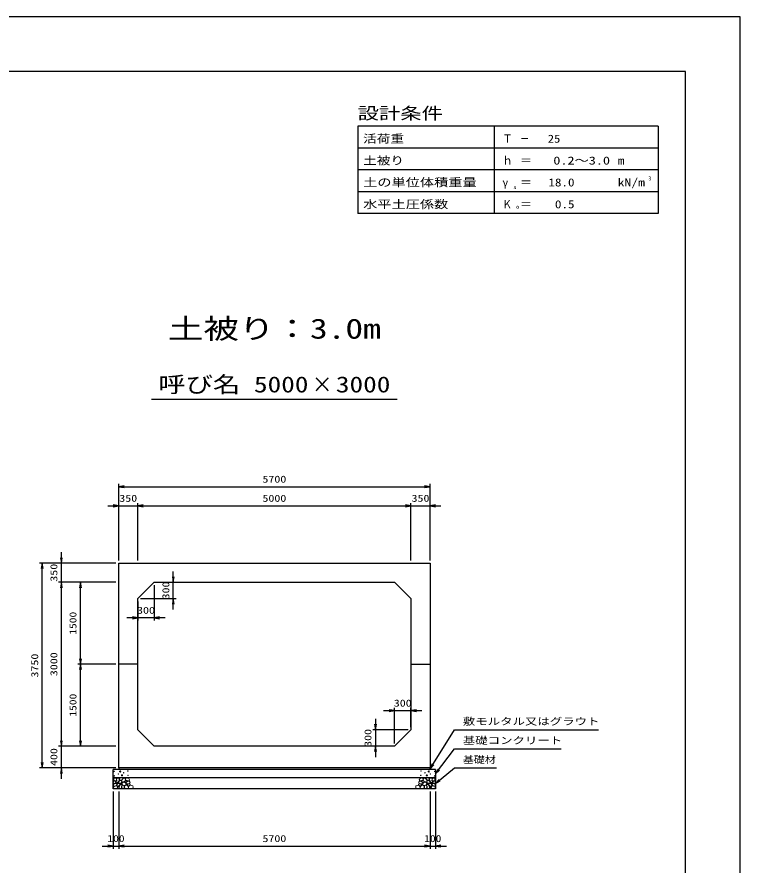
# Model space of a CAD drawing. Units: millimetres at full size. Extents: x 0 to 42050, y 0 to 29700.
# Drawn here: x 28812 to 42050, y 14173 to 29700 of the extents above; entities that cross this region are included whole.
import ezdxf
from ezdxf.enums import TextEntityAlignment as Align

# ---------------------------------------------------------------- set-up
doc = ezdxf.new("R2010")
doc.units = ezdxf.units.MM
for name, color, linetype, lineweight in [('D-DCR-HCHn', 4, 'Continuous', 9), ('D-STR-DIM', 7, 'Continuous', 25), ('D-STR-STRn', 1, 'Continuous', 25), ('D-STR-TXT', 7, 'Continuous', 25), ('D-TTL', 2, 'Continuous', 25), ('D-TTL-FRAM', 2, 'Continuous', 25), ('D-TTL-LINE', 7, 'Continuous', 25), ('D-TTL-TXT', 7, 'Continuous', 25)]:
    doc.layers.add(name, color=color, linetype=linetype, lineweight=lineweight)
doc.styles.add('ＭＳ ゴシック', font='')
doc.styles.get('ＭＳ ゴシック').set_extended_font_data('MS Gothic')

# ---------------------------------------------------------------- blocks, each defined once
blk = doc.blocks.new('open_arrow')
at = {"color": 0, "linetype": 'Continuous', "lineweight": -2}
blk.add_lwpolyline([(7.5, 1.25), (0, 0), (7.5, -1.25)], dxfattribs=at)

msp = doc.modelspace()

# ---------------------------------------------------------------- linework, layer by layer
at = {"layer": 'D-DCR-HCHn'}
for points in [[(30582.281, 15703.808), (30575.346, 15683.005), (30584.592, 15669.136), (30607.707, 15666.824), (30623.488, 15673.599), (30616.952, 15689.939), (30621.575, 15699.185), (30612.33, 15708.431), (30598.461, 15713.053)], [(30626.198, 15761.594), (30605.395, 15766.217), (30586.904, 15756.971), (30584.592, 15736.168), (30589.215, 15719.988), (30612.33, 15713.053), (30628.51, 15713.053), (30635.444, 15724.611), (30635.444, 15750.037)], [(30644.69, 15763.906), (30637.756, 15743.102), (30640.067, 15719.988), (30623.887, 15694.562), (30644.69, 15683.005), (30667.805, 15694.562), (30681.673, 15713.053), (30686.296, 15743.102), (30681.673, 15759.283), (30667.805, 15766.217)], [(30649.313, 15683.005), (30637.756, 15673.759), (30642.379, 15666.824), (30658.559, 15666.824), (30665.493, 15669.136), (30670.116, 15678.382), (30663.182, 15685.316)], [(30683.985, 15708.431), (30672.427, 15680.693), (30681.673, 15669.136), (30709.411, 15669.136), (30720.968, 15673.759), (30732.525, 15689.939), (30732.525, 15703.808), (30720.968, 15722.299), (30707.099, 15724.611)], [(30788.203, 15629.532), (30752.829, 15636.129), (30737.782, 15648.266), (30733.03, 15667.263), (30747.713, 15681.629), (30776.323, 15689.69), (30797.97, 15676.761), (30811.961, 15659.347), (30808.002, 15641.67)], [(30748.447, 15686.214), (30735.689, 15690.569), (30734.425, 15718.678), (30747.512, 15747.359), (30764.448, 15763.536), (30796.403, 15757.032), (30799.133, 15721.913), (30788.816, 15709.876), (30760.739, 15694.301)], [(30779.798, 15695.711), (30781.454, 15689.566), (30787.011, 15685.193), (30799.19, 15683.302), (30810.305, 15689.802), (30820.592, 15699.138), (30829.858, 15707.333), (30829.635, 15713.462), (30823.736, 15718.875), (30809.203, 15720.356), (30796.47, 15714.383), (30787.011, 15705.165), (30782.281, 15700.556)], [(30807.012, 15729.601), (30800.964, 15735.086), (30799.897, 15740.792), (30803.414, 15753.305), (30813.71, 15767.61), (30836.004, 15766.105), (30857.571, 15755.811), (30872.195, 15735.597), (30870.021, 15722.456), (30863.02, 15715.716), (30851.769, 15713.215), (30835.511, 15717.483), (30814.289, 15724.481)], [(30868.372, 15661.832), (30873.688, 15666.874), (30880.476, 15675.68), (30882.145, 15683.275), (30878.144, 15697.685), (30864.088, 15708.67), (30843.907, 15707.89), (30816.698, 15693.001), (30807.086, 15680.757), (30810.152, 15666.784), (30819.778, 15660.04), (30828.599, 15659.145), (30842.363, 15659.524), (30855.808, 15661.002)], [(36181.628, 15661.832), (36176.312, 15666.874), (36169.524, 15675.68), (36167.855, 15683.275), (36171.856, 15697.685), (36185.912, 15708.67), (36206.093, 15707.89), (36233.302, 15693.001), (36242.914, 15680.757), (36239.848, 15666.784), (36230.222, 15660.04), (36221.401, 15659.145), (36207.637, 15659.524), (36194.192, 15661.002)], [(36242.988, 15729.601), (36249.036, 15735.086), (36250.103, 15740.792), (36246.586, 15753.305), (36236.29, 15767.61), (36213.996, 15766.105), (36192.429, 15755.811), (36177.805, 15735.597), (36179.979, 15722.456), (36186.98, 15715.716), (36198.231, 15713.215), (36214.489, 15717.483), (36235.711, 15724.481)], [(36270.202, 15695.711), (36268.546, 15689.566), (36262.989, 15685.193), (36250.81, 15683.302), (36239.695, 15689.802), (36229.408, 15699.138), (36220.142, 15707.333), (36220.365, 15713.462), (36226.264, 15718.875), (36240.797, 15720.356), (36253.53, 15714.383), (36262.989, 15705.165), (36267.719, 15700.556)], [(36261.797, 15629.532), (36297.171, 15636.129), (36312.218, 15648.266), (36316.97, 15667.263), (36302.287, 15681.629), (36273.677, 15689.69), (36252.03, 15676.761), (36238.039, 15659.347), (36241.998, 15641.67)], [(36301.553, 15686.214), (36314.311, 15690.569), (36315.575, 15718.678), (36302.488, 15747.359), (36285.552, 15763.536), (36253.597, 15757.032), (36250.867, 15721.913), (36261.184, 15709.876), (36289.261, 15694.301)], [(36366.015, 15708.431), (36377.573, 15680.693), (36368.327, 15669.136), (36340.589, 15669.136), (36329.032, 15673.759), (36317.475, 15689.939), (36317.475, 15703.808), (36329.032, 15722.299), (36342.901, 15724.611)], [(36405.31, 15763.906), (36412.244, 15743.102), (36409.933, 15719.988), (36426.113, 15694.562), (36405.31, 15683.005), (36382.195, 15694.562), (36368.327, 15713.053), (36363.704, 15743.102), (36368.327, 15759.283), (36382.195, 15766.217)], [(36400.687, 15683.005), (36412.244, 15673.759), (36407.621, 15666.824), (36391.441, 15666.824), (36384.507, 15669.136), (36379.884, 15678.382), (36386.818, 15685.316)], [(36423.802, 15761.594), (36444.605, 15766.217), (36463.096, 15756.971), (36465.408, 15736.168), (36460.785, 15719.988), (36437.67, 15713.053), (36421.49, 15713.053), (36414.556, 15724.611), (36414.556, 15750.037)], [(36467.719, 15703.808), (36474.654, 15683.005), (36465.408, 15669.136), (36442.293, 15666.824), (36426.512, 15673.599), (36433.048, 15689.939), (36428.425, 15699.185), (36437.67, 15708.431), (36451.539, 15713.053)], [(30626.155, 15627.009), (30643.277, 15652.692), (30641.137, 15659.112), (30617.594, 15665.533), (30596.192, 15663.393), (30581.21, 15650.551), (30579.07, 15635.57), (30581.21, 15620.588), (30598.332, 15616.308)], [(30634.716, 15573.503), (30649.698, 15579.924), (30653.978, 15601.326), (30645.417, 15616.308), (30630.435, 15620.588), (30611.173, 15618.448), (30589.771, 15609.887), (30579.07, 15597.045), (30579.07, 15582.064), (30585.49, 15573.503), (30611.173, 15575.643)], [(30686.082, 15627.009), (30696.783, 15652.692), (30688.222, 15663.393), (30662.539, 15663.393), (30651.838, 15659.112), (30641.137, 15644.131), (30641.137, 15631.289), (30651.838, 15614.167), (30664.679, 15612.027)], [(30681.801, 15579.924), (30681.801, 15605.606), (30671.1, 15612.027), (30660.399, 15605.606), (30658.259, 15590.625), (30660.399, 15577.783), (30675.381, 15573.503)], [(30722.466, 15575.643), (30728.886, 15594.905), (30726.746, 15616.308), (30741.728, 15639.85), (30722.466, 15650.551), (30701.063, 15639.85), (30688.222, 15622.728), (30683.941, 15594.905), (30688.222, 15579.924), (30701.063, 15573.503)], [(30718.185, 15650.551), (30728.886, 15659.112), (30724.606, 15665.533), (30709.624, 15665.533), (30703.204, 15663.393), (30698.923, 15654.832), (30705.344, 15648.411)], [(30739.588, 15577.783), (30758.85, 15573.503), (30775.972, 15582.064), (30778.112, 15601.326), (30775.968, 15624.878), (30752.429, 15632.327), (30737.447, 15628.603), (30731.027, 15612.027), (30731.027, 15588.484)], [(30787.352, 15623.637), (30802.306, 15632.556), (30828.44, 15632.292), (30849.93, 15613.525), (30853.643, 15584.899), (30839.853, 15574.245), (30803.098, 15571.871), (30786.731, 15581.633), (30782.172, 15604.06)], [(30824.971, 15635.265), (30829.183, 15638.446), (30832.686, 15643.505), (30832.81, 15650.431), (30828.414, 15656.067), (30820.769, 15657.977), (30814.356, 15656.179), (30812.704, 15650.442), (30811.896, 15644.835), (30812.881, 15637.456), (30818.975, 15634.127)], [(30852.597, 15620.331), (30842.895, 15625.079), (30835.89, 15633.822), (30835.719, 15645.084), (30839.942, 15655.627), (30855.189, 15657.625), (30870.054, 15658.018), (30884.481, 15652.512), (30886.849, 15643.273), (30874.54, 15632.195), (30859.555, 15623.15)], [(30884.972, 15572.493), (30869.837, 15574.274), (30859.866, 15579.787), (30855.835, 15592.722), (30855.945, 15604.963), (30865.172, 15621.678), (30883.242, 15632.822), (30910.731, 15628.403), (30932.453, 15620.334), (30937.643, 15596.125), (30933.03, 15578.257), (30911.884, 15572.877)], [(36165.028, 15572.493), (36180.163, 15574.274), (36190.134, 15579.787), (36194.165, 15592.722), (36194.055, 15604.963), (36184.828, 15621.678), (36166.758, 15632.822), (36139.269, 15628.403), (36117.547, 15620.334), (36112.357, 15596.125), (36116.97, 15578.257), (36138.116, 15572.877)], [(36197.403, 15620.331), (36207.105, 15625.079), (36214.11, 15633.822), (36214.281, 15645.084), (36210.058, 15655.627), (36194.811, 15657.625), (36179.946, 15658.018), (36165.519, 15652.512), (36163.151, 15643.273), (36175.46, 15632.195), (36190.445, 15623.15)], [(36262.648, 15623.637), (36247.694, 15632.556), (36221.56, 15632.292), (36200.07, 15613.525), (36196.357, 15584.899), (36210.147, 15574.245), (36246.902, 15571.871), (36263.269, 15581.633), (36267.828, 15604.06)], [(36225.029, 15635.265), (36220.817, 15638.446), (36217.314, 15643.505), (36217.19, 15650.431), (36221.586, 15656.067), (36229.231, 15657.977), (36235.644, 15656.179), (36237.296, 15650.442), (36238.104, 15644.835), (36237.119, 15637.456), (36231.025, 15634.127)], [(36310.412, 15577.783), (36291.15, 15573.503), (36274.028, 15582.064), (36271.888, 15601.326), (36274.032, 15624.878), (36297.571, 15632.327), (36312.553, 15628.603), (36318.973, 15612.027), (36318.973, 15588.484)], [(36327.534, 15575.643), (36321.114, 15594.905), (36323.254, 15616.308), (36308.272, 15639.85), (36327.534, 15650.551), (36348.937, 15639.85), (36361.778, 15622.728), (36366.059, 15594.905), (36361.778, 15579.924), (36348.937, 15573.503)], [(36331.815, 15650.551), (36321.114, 15659.112), (36325.394, 15665.533), (36340.376, 15665.533), (36346.796, 15663.393), (36351.077, 15654.832), (36344.656, 15648.411)], [(36363.918, 15627.009), (36353.217, 15652.692), (36361.778, 15663.393), (36387.461, 15663.393), (36398.162, 15659.112), (36408.863, 15644.131), (36408.863, 15631.289), (36398.162, 15614.167), (36385.321, 15612.027)], [(36368.199, 15579.924), (36368.199, 15605.606), (36378.9, 15612.027), (36389.601, 15605.606), (36391.741, 15590.625), (36389.601, 15577.783), (36374.619, 15573.503)], [(36415.284, 15573.503), (36400.302, 15579.924), (36396.022, 15601.326), (36404.583, 15616.308), (36419.565, 15620.588), (36438.827, 15618.448), (36460.229, 15609.887), (36470.93, 15597.045), (36470.93, 15582.064), (36464.51, 15573.503), (36438.827, 15575.643)], [(36423.845, 15627.009), (36406.723, 15652.692), (36408.863, 15659.112), (36432.406, 15665.533), (36453.808, 15663.393), (36468.79, 15650.551), (36470.93, 15635.57), (36468.79, 15620.588), (36451.668, 15616.308)]]:
    msp.add_lwpolyline(points, close=True, dxfattribs=at)
for points in [[(30718.432, 15768.547), (30701.093, 15766.446), (30689.258, 15758.701), (30689.626, 15739.819), (30695.514, 15726.087), (30710.025, 15726.185), (30730.107, 15729.153), (30739.799, 15743.689), (30749.082, 15753.492), (30751.884, 15764.345), (30739.099, 15768.547), (30718.082, 15768.547)], [(36331.568, 15768.547), (36348.907, 15766.446), (36360.742, 15758.701), (36360.374, 15739.819), (36354.486, 15726.087), (36339.975, 15726.185), (36319.893, 15729.153), (36310.201, 15743.689), (36300.918, 15753.492), (36298.116, 15764.345), (36310.901, 15768.547), (36331.918, 15768.547)]]:
    msp.add_lwpolyline(points, dxfattribs=at)
for centre, radius in [((30591.091, 15886.145), 4.5), ((30668.437, 15838.641), 4.5), ((30700.004, 15886.145), 11.25), ((30766.563, 15862.459), 4.5), ((30842.197, 15895.221), 4.5), ((36207.803, 15895.221), 4.5), ((36283.437, 15862.459), 4.5), ((36349.996, 15886.145), 11.25), ((36381.563, 15838.641), 4.5), ((36458.909, 15886.145), 4.5), ((30592.803, 15805.879), 4.5), ((30734.996, 15814.955), 11.25), ((30843.909, 15814.955), 4.5), ((36206.091, 15814.955), 4.5), ((36315.004, 15814.955), 11.25), ((36457.197, 15805.879), 4.5)]:
    msp.add_circle(centre, radius, dxfattribs=at)
at = {"layer": 'D-STR-DIM'}
for p, q in [((30675, 19750), (30675, 21150)), ((36375, 19750), (36375, 21150)), ((30675, 21100), (36375, 21100)), ((30475, 20750), (31225, 20750)), ((30675, 19750), (30675, 20800)), ((31025, 19750), (31025, 20800)), ((31025, 19750), (31025, 20800)), ((31025, 20750), (36025, 20750)), ((35825, 20750), (36575, 20750)), ((36025, 19750), (36025, 20800)), ((36025, 19750), (36025, 20800)), ((36375, 19750), (36375, 20800)), ((29625, 19150), (29625, 19900)), ((30625, 19700), (29225, 19700)), ((29275, 15950), (29275, 19700)), ((30625, 19700), (29575, 19700)), ((31675, 18850), (31675, 19550)), ((30625, 19350), (29575, 19350)), ((30625, 19350), (29575, 19350)), ((29625, 16350), (29625, 19350)), ((30625, 19350), (29925, 19350)), ((29975, 17850), (29975, 19350)), ((31325, 19300), (31325, 18650)), ((31375, 19350), (31725, 19350)), ((31025, 19000), (31025, 18650)), ((31075, 19050), (31725, 19050)), ((31525, 18700), (30825, 18700)), ((30625, 17850), (29925, 17850)), ((30625, 17850), (29925, 17850)), ((29975, 16350), (29975, 17850)), ((35525, 17000), (36225, 17000)), ((35725, 16400), (35725, 17050)), ((36025, 16700), (36025, 17050)), ((35375, 16850), (35375, 16150)), ((35975, 16650), (35325, 16650)), ((29625, 15750), (29625, 16550)), ((30625, 16350), (29575, 16350)), ((30625, 16350), (29575, 16350)), ((30625, 16350), (29925, 16350)), ((35675, 16350), (35325, 16350)), ((30625, 15950), (29225, 15950)), ((30625, 15950), (29575, 15950)), ((30575, 15520), (30575, 14470)), ((30675, 15520), (30675, 14470)), ((30675, 15520), (30675, 14470)), ((36375, 15520), (36375, 14470)), ((36375, 15520), (36375, 14470)), ((36475, 15520), (36475, 14470)), ((30375, 14520), (30875, 14520)), ((30675, 14520), (36375, 14520)), ((36175, 14520), (36675, 14520))]:
    msp.add_line(p, q, dxfattribs=at)
at = {"layer": 'D-STR-STRn'}
for p, q in [((30675, 19700), (36375, 19700)), ((30675, 15950), (30675, 19700)), ((36375, 19700), (36375, 15950)), ((31025, 19050), (31325, 19350)), ((31325, 19350), (35725, 19350)), ((35725, 19350), (36025, 19050)), ((31025, 16650), (31025, 19050)), ((36025, 19050), (36025, 16650)), ((31025, 17850), (30675, 17850)), ((36025, 17850), (36375, 17850)), ((31325, 16350), (31025, 16650)), ((36025, 16650), (35725, 16350)), ((35725, 16350), (31325, 16350)), ((36475, 15920), (30575, 15920)), ((30575, 15570), (30575, 15920)), ((36375, 15950), (30675, 15950)), ((30675, 15950), (30675, 15920)), ((36375, 15950), (36375, 15920)), ((36475, 15920), (36475, 15570)), ((36475, 15770), (30575, 15770)), ((36475, 15570), (30575, 15570))]:
    msp.add_line(p, q, dxfattribs=at)
at = {"layer": 'D-STR-TXT'}
for points in [[(36375, 15935), (36825, 16650), (36925, 16650), (39458.756, 16650)], [(36475, 15840), (36825, 16300), (36925, 16300), (38776.523, 16300)], [(36475, 15665), (36825, 15950), (36925, 15950), (37589.721, 15950)]]:
    msp.add_lwpolyline(points, dxfattribs=at)
at = {"layer": 'D-TTL'}
for points in [[(0, 0), (42050, 0), (42050, 29700), (0, 29700)], [(1000, 1000), (41050, 1000), (41050, 28700), (1000, 28700)]]:
    msp.add_lwpolyline(points, close=True, dxfattribs=at)
at = {"layer": 'D-TTL-FRAM'}
for p, q in [((40550, 27700), (35050, 27700)), ((35050, 27700), (35050, 26100)), ((40550, 27700), (40550, 26100)), ((40550, 26100), (35050, 26100))]:
    msp.add_line(p, q, dxfattribs=at)
at = {"layer": 'D-TTL-LINE'}
for p, q in [((37550, 27700), (37550, 26100)), ((40550, 27300), (35050, 27300)), ((40550, 26900), (35050, 26900)), ((40550, 26500), (35050, 26500))]:
    msp.add_line(p, q, dxfattribs=at)
at = {"layer": 'D-TTL-TXT'}
msp.add_line((31275, 22700), (35775, 22700), dxfattribs=at)

# ---------------------------------------------------------------- block references
at = {"layer": 'D-STR-DIM', "xscale": 13.3, "yscale": 13.3}
for p in [(30675, 21100), (31025, 20750), (31025, 20750), (36375, 20750), (31325, 18700), (36025, 17000), (30675, 14520), (30675, 14520), (36475, 14520)]:
    msp.add_blockref('open_arrow', p, dxfattribs=at)
for p, rotation in [((36375, 21100), 180), ((30675, 20750), 180), ((36025, 20750), 180), ((36025, 20750), 180), ((29625, 19700), 90), ((29275, 19700), 270), ((31675, 19350), 90), ((29625, 19350), 270), ((29625, 19350), 270), ((29975, 19350), 270), ((31675, 19050), 270), ((31025, 18700), 180), ((29975, 17850), 90), ((29975, 17850), 270), ((35725, 17000), 180), ((35375, 16650), 90), ((29625, 16350), 90), ((29625, 16350), 90), ((29975, 16350), 90), ((35375, 16350), 270), ((29275, 15950), 90), ((29625, 15950), 270), ((30575, 14520), 180), ((36375, 14520), 180), ((36375, 14520), 180)]:
    msp.add_blockref('open_arrow', p, dxfattribs=dict(at, rotation=rotation))
at = {"layer": 'D-STR-TXT', "xscale": 13.3, "yscale": 13.3}
for p, rotation in [((36375, 15935), 57.8), ((36475, 15840), 52.7), ((36475, 15665), 39.2)]:
    msp.add_blockref('open_arrow', p, dxfattribs=dict(at, rotation=rotation))

# ---------------------------------------------------------------- texts
at = {"layer": 'D-STR-DIM', "style": 'ＭＳ ゴシック'}
for s, width, p in [('5700', 1.25, (33525, 21237.5)), ('350', 1.25, (30850, 20887.5)), ('5000', 1.25, (33525, 20887.5)), ('350', 1.25, (36200, 20887.5)), ('300', 1.25, (31175, 18837.5)), ('300', 1.25, (35875, 17137.5)), ('100', 1.2, (30625, 14657.5)), ('5700', 1.25, (33525, 14657.5)), ('100', 1.2, (36425, 14657.5))]:
    msp.add_text(s, height=128.3, dxfattribs=dict(at, width=width)).set_placement(p, align=Align.MIDDLE_CENTER)
for s, width, p in [('350', 1.25, (29487.5, 19525)), ('300', 1.25, (31537.5, 19200)), ('1500', 1.2, (29837.5, 18600)), ('3750', 1.25, (29137.5, 17825)), ('3000', 1.25, (29487.5, 17850)), ('1500', 1.2, (29837.5, 17100)), ('300', 1.25, (35237.5, 16500)), ('400', 1.25, (29487.5, 16150))]:
    msp.add_text(s, height=128.3, rotation=90, dxfattribs=dict(at, width=width)).set_placement(p, align=Align.MIDDLE_CENTER)
at = {"layer": 'D-STR-TXT', "style": 'ＭＳ ゴシック'}
for s, width, p in [('敷モルタル又はグラウト', 1.3, (36975, 16700)), ('基礎コンクリート', 1.3, (36975, 16350)), ('基礎材', 1.15, (36975, 16000))]:
    msp.add_text(s, height=128.3, dxfattribs=dict(at, width=width)).set_placement(p, align=Align.BOTTOM_LEFT)
at = {"layer": 'D-TTL-TXT', "style": 'ＭＳ ゴシック'}
for s, height, width, p in [('設計条件', 219.9, 1.3, (35050, 27760)), ('活荷重', 146.6, 1.25, (35150, 27353.333)), ('Ｔ', 146.6, 0.95, (37700, 27353.333)), ('－', 146.6, 0.85, (38020, 27353.333)), ('土被り', 146.6, 1.25, (35150, 26953.333)), ('ｈ', 146.6, 0.95, (37700, 26953.333)), ('＝', 146.6, 1.1, (38020, 26953.333)), ('m', 146.6, 1.25, (39810, 26953.333)), ('土の単位体積重量', 146.6, 1.3, (35150, 26553.333)), ('γ', 146.6, 0.95, (37700, 26553.333)), ('kN/m', 146.6, 1.25, (39810, 26553.333)), ('3', 73.31, 1.15, (40370, 26686.667)), ('s', 73.31, 1.15, (37900, 26526.667)), ('＝', 146.6, 1.1, (38020, 26553.333)), ('水平土圧係数', 146.6, 1.3, (35150, 26153.333)), ('Ｋ', 146.6, 0.85, (37700, 26153.333)), ('o', 73.31, 1.2, (37950, 26166.667)), ('＝', 146.6, 1.1, (38020, 26153.333))]:
    msp.add_text(s, height=height, dxfattribs=dict(at, width=width)).set_placement(p, align=Align.BOTTOM_LEFT)
for s, width, p in [('25', 1.15, (38760.102, 27353.333)), ('0.2～3.0', 1.3, (39669.746, 26953.333)), ('18.0', 1.2, (39020, 26553.333)), ('0.5', 1.2, (39020, 26153.333))]:
    msp.add_text(s, height=146.6, dxfattribs=dict(at, width=width)).set_placement(p, align=Align.BOTTOM_RIGHT)
for s, height, width, p in [('土被り：3.0m', 366.6, 1.3, (33525, 23700)), ('呼び名', 293.3, 1.25, (32150, 22737.5)), ('5000', 293.3, 1.25, (33650, 22737.5)), ('×', 293.3, 0.95, (34400, 22737.5)), ('3000', 293.3, 1.25, (35150, 22737.5))]:
    msp.add_text(s, height=height, dxfattribs=dict(at, width=width)).set_placement(p, align=Align.BOTTOM_CENTER)

doc.saveas('drawing.dxf')
